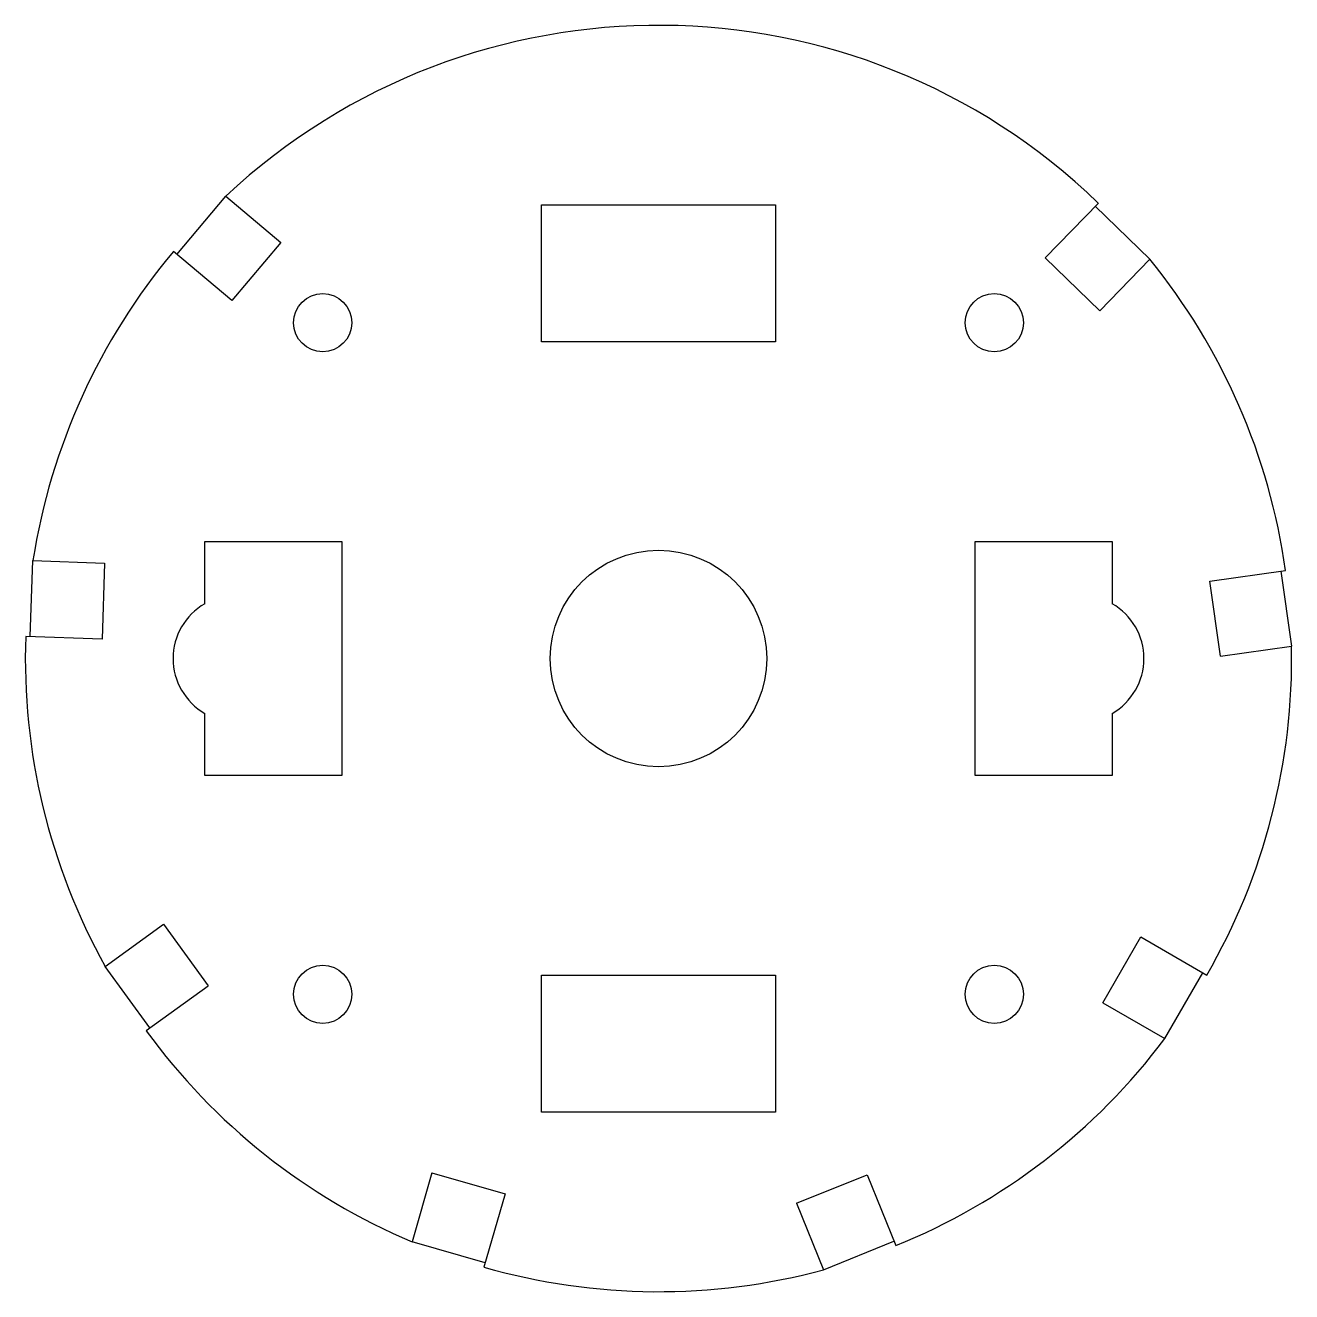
# Model space of a CAD drawing. Header units: inches. Extents: x 1.01 to 4.01, y 13.81 to 16.81.
import ezdxf

# ---------------------------------------------------------------- set-up
doc = ezdxf.new("R2010")
doc.units = ezdxf.units.IN
doc.header["$LTSCALE"] = 1.7325
doc.header["$MEASUREMENT"] = 0
doc.layers.get('0').update_dxf_attribs({"linetype": 'CONTINUOUS'})
doc.layers.add('02___PRT_ALL_AXES', color=7, linetype='CONTINUOUS')
doc.layers.add('03___PRT_ALL_CURVES', color=7, linetype='CONTINUOUS')

msp = doc.modelspace()

# ---------------------------------------------------------------- linework, layer by layer
at = {"color": 1, "linetype": 'CONTINUOUS'}
for p, q in [((1.4894, 16.4081), (1.6196, 16.2989)), ((2.2369, 16.063), (2.2369, 16.388)), ((2.2369, 16.388), (2.7919, 16.388)), ((2.7919, 16.388), (2.7919, 16.063)), ((3.5564, 16.392), (3.4308, 16.262)), ((1.6196, 16.2989), (1.5039, 16.161)), ((1.5039, 16.161), (1.3654, 16.2772)), ((3.5603, 16.1369), (3.4308, 16.262)), ((3.6784, 16.2592), (3.5603, 16.1369)), ((2.7919, 16.063), (2.2369, 16.063)), ((1.4394, 15.4429), (1.4394, 15.5905)), ((1.4394, 15.5905), (1.7644, 15.5905)), ((1.7644, 15.5905), (1.7644, 15.0355)), ((3.2644, 15.5905), (3.5894, 15.5905)), ((3.2644, 15.0355), (3.2644, 15.5905)), ((3.5894, 15.5905), (3.5894, 15.4429)), ((1.0325, 15.5449), (1.2023, 15.539)), ((1.2023, 15.539), (1.1961, 15.3591)), ((3.8207, 15.4966), (3.9998, 15.5218)), ((3.8458, 15.3184), (3.8207, 15.4966)), ((1.1961, 15.3591), (1.0153, 15.3654)), ((3.8458, 15.3184), (4.0141, 15.342)), ((1.4394, 15.0355), (1.4394, 15.1831)), ((3.5894, 15.1831), (3.5894, 15.0355)), ((1.7644, 15.0355), (1.4394, 15.0355)), ((3.5894, 15.0355), (3.2644, 15.0355)), ((1.2039, 14.5834), (1.3414, 14.6833)), ((1.3414, 14.6833), (1.4472, 14.5377)), ((3.5668, 14.4976), (3.6568, 14.6535)), ((3.6568, 14.6535), (3.8135, 14.563)), ((2.2369, 14.563), (2.7919, 14.563)), ((2.2369, 14.238), (2.2369, 14.563)), ((2.7919, 14.563), (2.7919, 14.238)), ((1.3009, 14.4314), (1.4472, 14.5377)), ((3.5668, 14.4976), (3.7141, 14.4126)), ((2.7919, 14.238), (2.2369, 14.238)), ((1.9778, 14.0946), (1.9309, 13.9312)), ((1.9778, 14.0946), (2.1508, 14.045)), ((2.8417, 14.0225), (3.0086, 14.0899)), ((3.0086, 14.0899), (3.0763, 13.9223)), ((2.1508, 14.045), (2.101, 13.8711)), ((2.8417, 14.0225), (2.9054, 13.8649))]:
    msp.add_line(p, q, dxfattribs=at)
for centre, radius in [((1.7189, 16.1085), 0.069), ((2.5144, 15.313), 0.2565)]:
    msp.add_circle(centre, radius, dxfattribs=at)
for centre, radius, start, end in [((2.5144, 15.313), 1.5, 46, 133.1079), ((2.5144, 15.313), 1.5, 140, 171.1079), ((2.5144, 15.313), 1.5, 8, 39.1079), ((1.5144, 15.313), 0.15, 120, 240), ((3.5144, 15.313), 0.15, 300, 60), ((2.5144, 15.313), 1.5, 178, 209.1079), ((2.5144, 15.313), 1.5, 330, 1.1079), ((2.5144, 15.313), 1.5, 216, 247.1079), ((2.5144, 15.313), 1.5, 292, 323.1079), ((2.5144, 15.313), 1.5, 254, 285.1079)]:
    msp.add_arc(centre, radius, start, end, dxfattribs=at)
at = {"layer": '02___PRT_ALL_AXES', "color": 1, "linetype": 'CONTINUOUS'}
for centre in [(3.3099, 16.1085), (1.7189, 14.5175), (3.3099, 14.5175)]:
    msp.add_circle(centre, 0.069, dxfattribs=at)
at = {"layer": '03___PRT_ALL_CURVES', "color": 4, "linetype": 'CONTINUOUS'}
for p, q in [((1.3737, 16.2703), (1.4894, 16.4081)), ((3.5489, 16.3843), (3.6784, 16.2592)), ((1.0262, 15.365), (1.0325, 15.5449)), ((3.9891, 15.5203), (4.0141, 15.342)), ((1.3097, 14.4377), (1.2039, 14.5834)), ((3.7141, 14.4126), (3.8041, 14.5685)), ((2.104, 13.8816), (1.9309, 13.9312)), ((2.9054, 13.8649), (3.0723, 13.9323))]:
    msp.add_line(p, q, dxfattribs=at)

doc.saveas('drawing.dxf')
